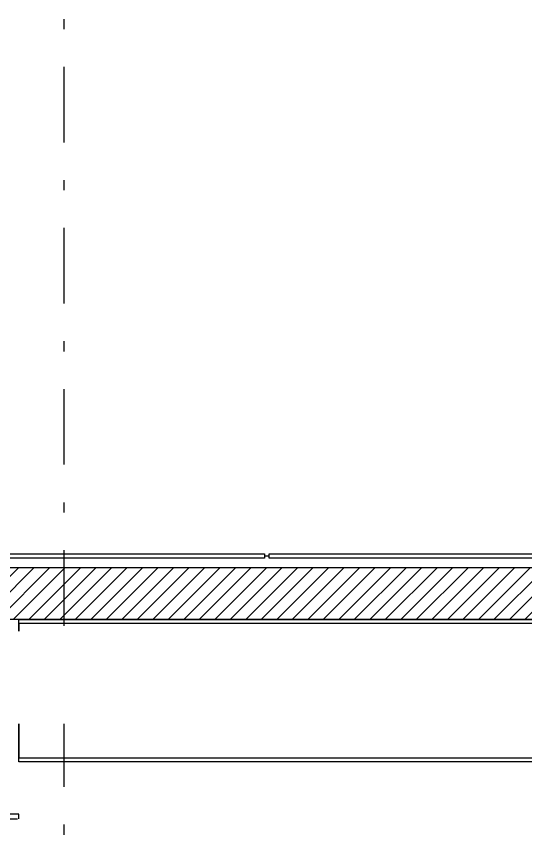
# Model space of a CAD drawing. Header units: millimetres. Extents: x -101 to 3415, y -52 to 1366.
# Drawn here: x 227.84 to 232.9, y 127.71 to 135.94 of the extents above; entities that cross this region are included whole.
import ezdxf

# ---------------------------------------------------------------- set-up
doc = ezdxf.new("R2010")
doc.units = ezdxf.units.MM
doc.set_wipeout_variables(frame=1)
doc.linetypes.add('DASHDOT2', pattern=[0.5, 0.25, -0.125, 0, -0.125])
doc.linetypes.add('OCULTA2', pattern=[0.3, 0.2, -0.1])
doc.layers.add('00_ARQ', color=8, linetype='Continuous')
doc.layers.add('A-ESTRUCTURA', color=6, linetype='Continuous')

# ---------------------------------------------------------------- blocks, each defined once
blk = doc.blocks.new('A$C4DC86443')
at = {"layer": 'A-ESTRUCTURA', "color": 8, "linetype": 'OCULTA2', "ltscale": 0.1}
for points in [[(-0.075, 0.01), (0.075, 0.01), (0.075, 0), (-0.075, 0)], [(0.00485, -0.353), (0.00485, -0.053), (0.01485, -0.053), (0.01485, -0.353)], [(-0.1, -0.413), (0.1, -0.413), (0.1, -0.423), (-0.1, -0.423)]]:
    blk.add_lwpolyline(points, close=True, dxfattribs=at)

msp = doc.modelspace()

# ---------------------------------------------------------------- hatches: boundary and pattern name
at = {"layer": '00_ARQ'}
h = msp.add_hatch(dxfattribs=at)
h.set_pattern_fill('PLASTI', color=9, scale=0.228646)
h.set_pattern_definition([(0, (-3488.3955, -6.6233), (0, 1.4519016), []), (0, (-3488.3955, -6.4419), (0, 1.4519016), []), (0, (-3488.3955, -6.2604), (0, 1.4519016), []), (0, (-3488.3955, -5.7159), (0, 1.4519016), [])])
edge = h.paths.add_edge_path()
edge.add_line((226.2649, 169.1231), (226.2649, 80.5374))
edge.add_line((226.2649, 80.5374), (213.9179, 80.5374))
edge.add_line((213.9179, 80.5374), (213.9179, 179.9984))
edge.add_line((213.9179, 179.9984), (255.187, 179.9984))
edge.add_line((255.187, 179.9984), (255.187, 163.5359))
edge.add_line((255.187, 163.5359), (242.2388, 163.5359))
edge.add_line((242.2388, 163.5359), (242.2388, 175.334))
edge.add_line((242.2388, 175.334), (234.0075, 175.334))
edge.add_line((234.0075, 175.334), (234.0075, 163.5359))
edge.add_line((234.0075, 163.5359), (227.2349, 163.5359))
edge.add_line((227.2349, 163.5359), (227.2349, 163.7409))
edge.add_line((227.2349, 163.7409), (226.9508, 163.7409))
edge.add_line((226.9508, 163.7409), (226.9508, 169.1157))
edge.add_line((226.9508, 169.1157), (227.0024, 169.1157))
edge.add_arc((227.0024, 169.1112), 0.00457, 38.4506, 90, ccw=False)
edge.add_line((227.006, 169.114), (227.1182, 168.91))
edge.add_arc((227.1213, 168.9117), 0.00343, 208.82558, 279.62502)
edge.add_line((227.1218, 168.9083), (227.1886, 168.9083))
edge.add_line((227.1886, 168.9083), (227.1886, 168.9156))
edge.add_line((227.1886, 168.9156), (227.1254, 168.9156))
edge.add_arc((227.1254, 168.9202), 0.00457, 218.4506, 270, ccw=False)
edge.add_line((227.1218, 168.9173), (227.0095, 169.1213))
edge.add_arc((227.0065, 169.1197), 0.00343, 28.82558, 99.62502)
edge.add_line((227.0059, 169.1231), (226.2649, 169.1231))
h = msp.add_hatch(dxfattribs=at)
h.set_pattern_fill('LINE', color=9, scale=0.034297, angle=45, style=0)
h.set_pattern_definition([(45, (-3488.39546, -6.57728), (-0.07699871, 0.07699871), [])])
h.paths.add_polyline_path([(304.2659, 129.9569), (226.9508, 129.9569), (226.9508, 130.4737), (304.2659, 130.4737)])

# ---------------------------------------------------------------- linework, layer by layer
at = {"layer": '00_ARQ', "color": 9, "linetype": 'DASHDOT2', "ltscale": 3}
msp.add_line((228.3141, 38.6952), (228.3141, 195.7659), dxfattribs=at)
at = {"layer": '00_ARQ', "color": 9, "ltscale": 3}
msp.add_line((230.3056, 130.588), (230.3514, 130.588), dxfattribs=at)
msp.add_line((230.3056, 130.588), (230.3514, 130.588), dxfattribs=at)
msp.add_line((230.3056, 130.588), (230.3514, 130.588), dxfattribs=at)
for points in [[(227.5619, 130.5651), (227.5619, 130.6109), (230.3056, 130.6109), (230.3056, 130.5651)], [(230.3514, 130.5651), (230.3514, 130.6109), (233.0951, 130.6109), (233.0951, 130.5651)]]:
    msp.add_lwpolyline(points, close=True, dxfattribs=at)
at = {"layer": '00_ARQ', "color": 9}
msp.add_lwpolyline([(304.2659, 129.9569), (226.9508, 129.9569), (226.9508, 130.4737), (304.2659, 130.4737)], close=True, dxfattribs=at)
at = {"layer": '00_ARQ', "color": 9, "ltscale": 2}
for points in [[(227.8654, 129.9569), (253.2771, 129.9569), (253.2771, 128.5439), (227.8654, 128.5439)], [(253.2771, 129.9162), (227.8654, 129.9162), (227.8654, 128.5846), (253.2771, 128.5846)]]:
    msp.add_lwpolyline(points, close=True, dxfattribs=at)

# ---------------------------------------------------------------- block references
at = {"layer": '00_ARQ', "color": 9, "extrusion": (0, 0, -1), "xscale": 4.572918431750428, "yscale": 4.572918431750428, "zscale": -4.572918431750772}
msp.add_blockref('A$C4DC86443', (-227.4081, 129.9112), dxfattribs=at)

# ---------------------------------------------------------------- next in the draw order: wipeouts: each hides what was drawn before it
at = {"color": 9, "ltscale": 2}
msp.add_wipeout([(228.3227, 129.838), (228.3227, 128.9235), (227.8197, 128.9235), (227.8197, 128.0958), (227.557, 128.0958), (227.4303, 128.2545), (227.4303, 129.7113), (227.557, 129.838)], dxfattribs=at).dxf.layer = '00_ARQ'

# ---------------------------------------------------------------- next in the draw order: linework, layer by layer
at = {"layer": '00_ARQ', "color": 9}
for points in [[(226.3791, 144.1822, 0), (226.2666, 144.1822, 0.414214)], [(226.3808, 127.694), (226.3808, 127.718, 0.414214), (226.3791, 127.7197, 0), (226.2666, 127.7197, 0.414214), (226.2649, 127.718)]]:
    msp.add_lwpolyline(points, format="xyb", dxfattribs=at)

doc.saveas('drawing.dxf')
